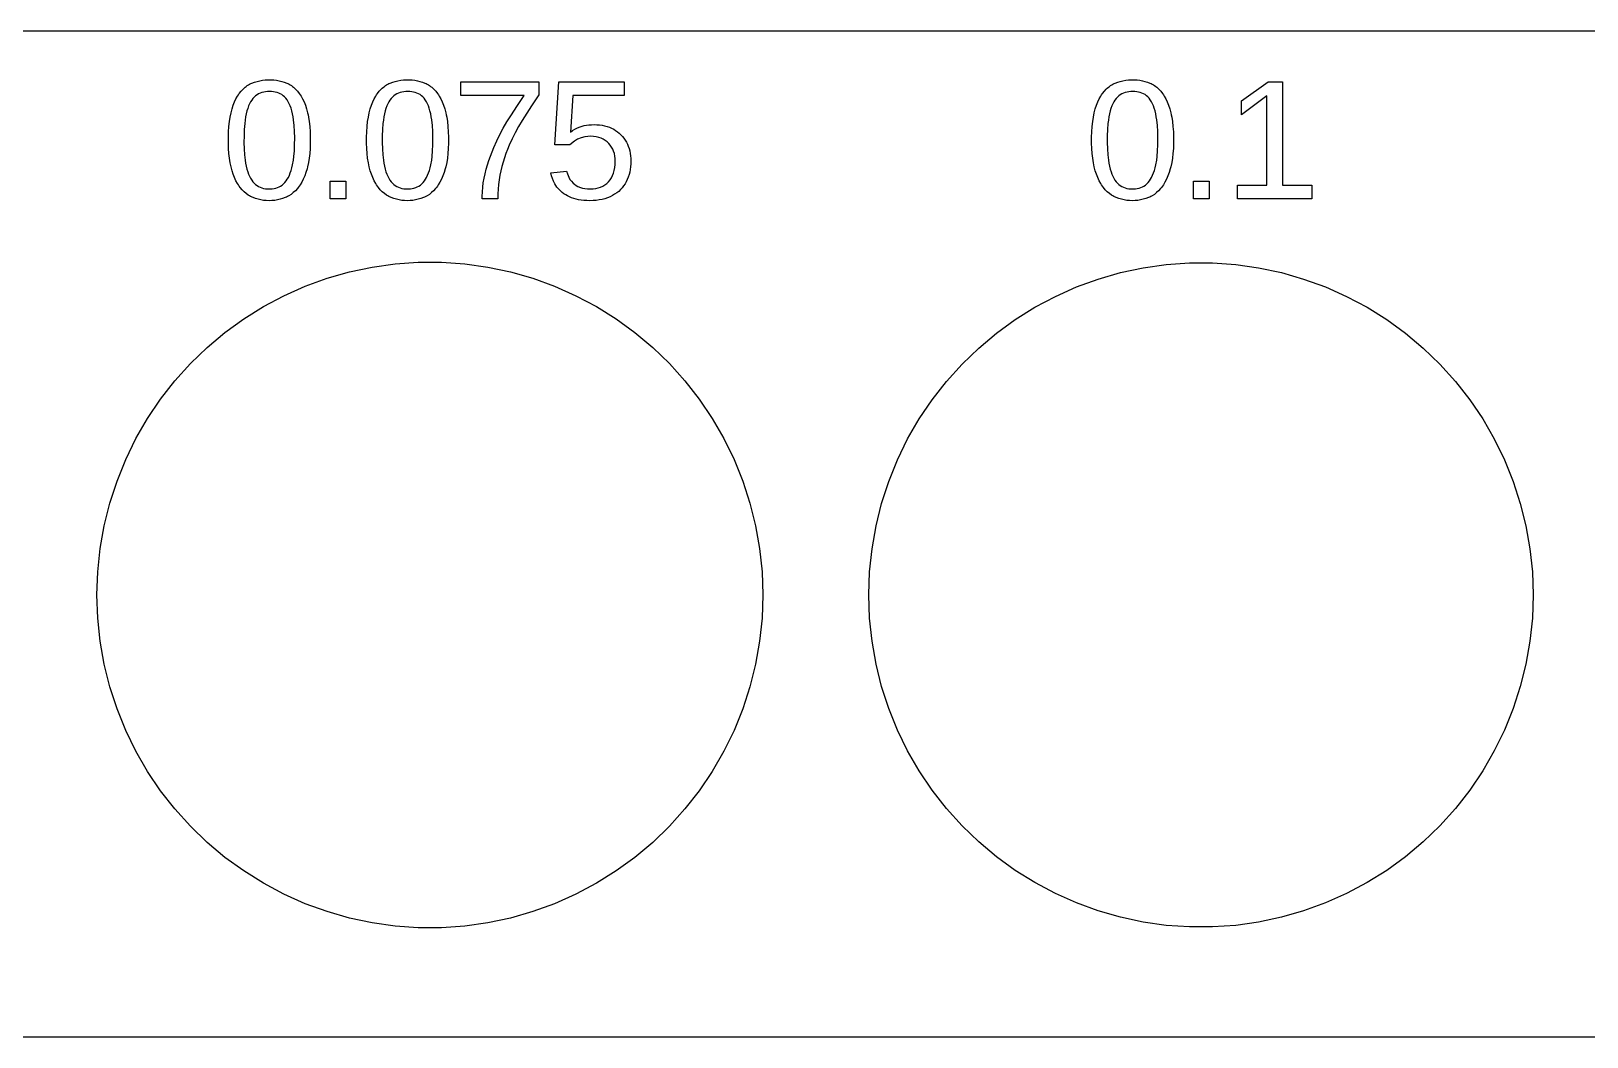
# Model space of a CAD drawing. Header units: metres. Extents: x -123 to 156, y -16 to 16.
# Drawn here: x -47.2 to 3.9, y -16.5 to 16.5 of the extents above; entities that cross this region are included whole.
import ezdxf

# ---------------------------------------------------------------- set-up
doc = ezdxf.new("R2010")
doc.units = ezdxf.units.M

msp = doc.modelspace()

# ---------------------------------------------------------------- linework, layer by layer
for p, q in [((155.66, 16.5), (-122.66, 16.5)), ((-39.9379, 14.7959), (-39.8555, 14.8267)), ((-39.8555, 14.8267), (-39.7705, 14.8522)), ((-39.7705, 14.8522), (-39.683, 14.8727)), ((-39.683, 14.8727), (-39.5932, 14.888)), ((-39.5932, 14.888), (-39.501, 14.8982)), ((-39.501, 14.8982), (-39.4064, 14.9034)), ((-39.4064, 14.9034), (-39.3123, 14.9034)), ((-39.3123, 14.9034), (-39.2218, 14.8982)), ((-39.2218, 14.8982), (-39.1333, 14.888)), ((-39.1333, 14.888), (-39.0466, 14.8727)), ((-39.0466, 14.8727), (-38.9618, 14.8522)), ((-38.9618, 14.8522), (-38.8789, 14.8267)), ((-38.8789, 14.8267), (-38.7981, 14.7959)), ((-35.4027, 14.7959), (-35.3204, 14.8267)), ((-35.3204, 14.8267), (-35.2353, 14.8522)), ((-35.2353, 14.8522), (-35.1479, 14.8727)), ((-35.1479, 14.8727), (-35.0581, 14.888)), ((-35.0581, 14.888), (-34.9658, 14.8982)), ((-34.9658, 14.8982), (-34.8712, 14.9034)), ((-34.8712, 14.9034), (-34.7771, 14.9034)), ((-34.7771, 14.9034), (-34.6866, 14.8982)), ((-34.6866, 14.8982), (-34.5981, 14.888)), ((-34.5981, 14.888), (-34.5114, 14.8727)), ((-34.5114, 14.8727), (-34.4267, 14.8522)), ((-34.4267, 14.8522), (-34.3438, 14.8267)), ((-34.3438, 14.8267), (-34.263, 14.7959)), ((-33.0886, 14.392), (-33.0886, 14.84)), ((-33.0886, 14.84), (-30.5286, 14.84)), ((-30.5286, 14.84), (-30.5286, 14.411)), ((-30.0002, 12.773), (-29.8722, 14.84)), ((-29.8722, 14.84), (-27.7232, 14.84)), ((-27.7232, 14.84), (-27.7232, 14.392)), ((-11.6135, 14.7959), (-11.5311, 14.8267)), ((-11.5311, 14.8267), (-11.4461, 14.8522)), ((-11.4461, 14.8522), (-11.3586, 14.8727)), ((-11.3586, 14.8727), (-11.2688, 14.888)), ((-11.2688, 14.888), (-11.1766, 14.8982)), ((-11.1766, 14.8982), (-11.082, 14.9034)), ((-11.082, 14.9034), (-10.9878, 14.9034)), ((-10.9878, 14.9034), (-10.8974, 14.8982)), ((-10.8974, 14.8982), (-10.8088, 14.888)), ((-10.8088, 14.888), (-10.7222, 14.8727)), ((-10.7222, 14.8727), (-10.6374, 14.8522)), ((-10.6374, 14.8522), (-10.5545, 14.8267)), ((-10.5545, 14.8267), (-10.4737, 14.7959)), ((-7.46863, 14.214), (-6.59563, 14.84)), ((-6.59563, 14.84), (-6.12462, 14.84)), ((-6.12462, 14.84), (-6.12462, 11.448)), ((-40.4625, 14.2769), (-40.4108, 14.3698)), ((-40.4108, 14.3698), (-40.3833, 14.413)), ((-40.3833, 14.413), (-40.3548, 14.4541)), ((-40.3548, 14.4541), (-40.2946, 14.53)), ((-40.2946, 14.53), (-40.2306, 14.5984)), ((-40.2306, 14.5984), (-40.1972, 14.6298)), ((-40.1972, 14.6298), (-40.1629, 14.6592)), ((-40.1629, 14.6592), (-40.1277, 14.6867)), ((-40.1277, 14.6867), (-40.0916, 14.7124)), ((-40.0916, 14.7124), (-40.0545, 14.7361)), ((-40.0545, 14.7361), (-40.0166, 14.7579)), ((-40.0166, 14.7579), (-39.9777, 14.7778)), ((-39.9777, 14.7778), (-39.9379, 14.7959)), ((-39.8649, 14.3382), (-39.9077, 14.2918)), ((-39.8194, 14.3788), (-39.8649, 14.3382)), ((-39.7711, 14.4134), (-39.8194, 14.3788)), ((-39.7202, 14.442), (-39.7711, 14.4134)), ((-39.6665, 14.4658), (-39.7202, 14.442)), ((-39.6101, 14.4853), (-39.6665, 14.4658)), ((-39.5509, 14.5005), (-39.6101, 14.4853)), ((-39.4891, 14.5113), (-39.5509, 14.5005)), ((-39.4245, 14.5178), (-39.4891, 14.5113)), ((-39.3572, 14.52), (-39.4245, 14.5178)), ((-39.2934, 14.5179), (-39.3572, 14.52)), ((-39.2318, 14.5116), (-39.2934, 14.5179)), ((-39.1727, 14.501), (-39.2318, 14.5116)), ((-39.1158, 14.4862), (-39.1727, 14.501)), ((-39.0614, 14.4672), (-39.1158, 14.4862)), ((-39.0092, 14.444), (-39.0614, 14.4672)), ((-38.9595, 14.4157), (-39.0092, 14.444)), ((-38.9124, 14.3813), (-38.9595, 14.4157)), ((-38.8679, 14.341), (-38.9124, 14.3813)), ((-38.8261, 14.2947), (-38.8679, 14.341)), ((-38.7868, 14.2423), (-38.8261, 14.2947)), ((-38.7981, 14.7959), (-38.7589, 14.7778)), ((-38.7589, 14.7778), (-38.7206, 14.7579)), ((-38.7206, 14.7579), (-38.6831, 14.7361)), ((-38.6831, 14.7361), (-38.6465, 14.7124)), ((-38.6465, 14.7124), (-38.6107, 14.6867)), ((-38.6107, 14.6867), (-38.5758, 14.6592)), ((-38.5758, 14.6592), (-38.5086, 14.5984)), ((-38.5086, 14.5984), (-38.4448, 14.53)), ((-38.4448, 14.53), (-38.3846, 14.4541)), ((-38.3846, 14.4541), (-38.356, 14.413)), ((-38.356, 14.413), (-38.3285, 14.3698)), ((-38.3285, 14.3698), (-38.2767, 14.2769)), ((-35.9273, 14.2769), (-35.8757, 14.3698)), ((-35.8757, 14.3698), (-35.8482, 14.413)), ((-35.8482, 14.413), (-35.8197, 14.4541)), ((-35.8197, 14.4541), (-35.7594, 14.53)), ((-35.7594, 14.53), (-35.6954, 14.5984)), ((-35.6954, 14.5984), (-35.662, 14.6298)), ((-35.662, 14.6298), (-35.6277, 14.6592)), ((-35.6277, 14.6592), (-35.5925, 14.6867)), ((-35.5925, 14.6867), (-35.5564, 14.7124)), ((-35.5564, 14.7124), (-35.5194, 14.7361)), ((-35.5194, 14.7361), (-35.4814, 14.7579)), ((-35.4814, 14.7579), (-35.4425, 14.7778)), ((-35.4425, 14.7778), (-35.4027, 14.7959)), ((-35.3298, 14.3382), (-35.3726, 14.2918)), ((-35.2843, 14.3788), (-35.3298, 14.3382)), ((-35.236, 14.4134), (-35.2843, 14.3788)), ((-35.185, 14.442), (-35.236, 14.4134)), ((-35.1313, 14.4658), (-35.185, 14.442)), ((-35.0749, 14.4853), (-35.1313, 14.4658)), ((-35.0158, 14.5005), (-35.0749, 14.4853)), ((-34.9539, 14.5113), (-35.0158, 14.5005)), ((-34.8893, 14.5178), (-34.9539, 14.5113)), ((-34.822, 14.52), (-34.8893, 14.5178)), ((-34.7582, 14.5179), (-34.822, 14.52)), ((-34.6967, 14.5116), (-34.7582, 14.5179)), ((-34.6375, 14.501), (-34.6967, 14.5116)), ((-34.5807, 14.4862), (-34.6375, 14.501)), ((-34.5262, 14.4672), (-34.5807, 14.4862)), ((-34.474, 14.444), (-34.5262, 14.4672)), ((-34.4243, 14.4157), (-34.474, 14.444)), ((-34.3772, 14.3813), (-34.4243, 14.4157)), ((-34.3328, 14.341), (-34.3772, 14.3813)), ((-34.2909, 14.2947), (-34.3328, 14.341)), ((-34.2517, 14.2423), (-34.2909, 14.2947)), ((-34.263, 14.7959), (-34.2238, 14.7778)), ((-34.2238, 14.7778), (-34.1854, 14.7579)), ((-34.1854, 14.7579), (-34.1479, 14.7361)), ((-34.1479, 14.7361), (-34.1113, 14.7124)), ((-34.1113, 14.7124), (-34.0755, 14.6867)), ((-34.0755, 14.6867), (-34.0406, 14.6592)), ((-34.0406, 14.6592), (-33.9734, 14.5984)), ((-33.9734, 14.5984), (-33.9096, 14.53)), ((-33.9096, 14.53), (-33.8494, 14.4541)), ((-33.8494, 14.4541), (-33.8208, 14.413)), ((-33.8208, 14.413), (-33.7934, 14.3698)), ((-33.7934, 14.3698), (-33.7416, 14.2769)), ((-31.0016, 14.392), (-33.0886, 14.392)), ((-31.2306, 14.0592), (-31.0016, 14.392)), ((-30.5286, 14.411), (-30.7663, 14.0519)), ((-29.4152, 14.392), (-29.4882, 13.187)), ((-27.7232, 14.392), (-29.4152, 14.392)), ((-12.1381, 14.2769), (-12.0864, 14.3698)), ((-12.0864, 14.3698), (-12.0589, 14.413)), ((-12.0589, 14.413), (-12.0304, 14.4541)), ((-12.0304, 14.4541), (-11.9701, 14.53)), ((-11.9701, 14.53), (-11.9061, 14.5984)), ((-11.9061, 14.5984), (-11.8728, 14.6298)), ((-11.8728, 14.6298), (-11.8385, 14.6592)), ((-11.8385, 14.6592), (-11.8033, 14.6867)), ((-11.8033, 14.6867), (-11.7671, 14.7124)), ((-11.7671, 14.7124), (-11.7301, 14.7361)), ((-11.7301, 14.7361), (-11.6921, 14.7579)), ((-11.6921, 14.7579), (-11.6533, 14.7778)), ((-11.6533, 14.7778), (-11.6135, 14.7959)), ((-11.5405, 14.3382), (-11.5833, 14.2918)), ((-11.495, 14.3788), (-11.5405, 14.3382)), ((-11.4467, 14.4134), (-11.495, 14.3788)), ((-11.3958, 14.442), (-11.4467, 14.4134)), ((-11.3421, 14.4658), (-11.3958, 14.442)), ((-11.2857, 14.4853), (-11.3421, 14.4658)), ((-11.2265, 14.5005), (-11.2857, 14.4853)), ((-11.1647, 14.5113), (-11.2265, 14.5005)), ((-11.1001, 14.5178), (-11.1647, 14.5113)), ((-11.0328, 14.52), (-11.1001, 14.5178)), ((-10.9689, 14.5179), (-11.0328, 14.52)), ((-10.9074, 14.5116), (-10.9689, 14.5179)), ((-10.8483, 14.501), (-10.9074, 14.5116)), ((-10.7914, 14.4862), (-10.8483, 14.501)), ((-10.7369, 14.4672), (-10.7914, 14.4862)), ((-10.6848, 14.444), (-10.7369, 14.4672)), ((-10.6351, 14.4157), (-10.6848, 14.444)), ((-10.588, 14.3813), (-10.6351, 14.4157)), ((-10.5435, 14.341), (-10.588, 14.3813)), ((-10.5016, 14.2947), (-10.5435, 14.341)), ((-10.4624, 14.2423), (-10.5016, 14.2947)), ((-10.4737, 14.7959), (-10.4345, 14.7778)), ((-10.4345, 14.7778), (-10.3961, 14.7579)), ((-10.3961, 14.7579), (-10.3587, 14.7361)), ((-10.3587, 14.7361), (-10.322, 14.7124)), ((-10.322, 14.7124), (-10.2863, 14.6867)), ((-10.2863, 14.6867), (-10.2514, 14.6592)), ((-10.2514, 14.6592), (-10.1841, 14.5984)), ((-10.1841, 14.5984), (-10.1204, 14.53)), ((-10.1204, 14.53), (-10.0601, 14.4541)), ((-10.0601, 14.4541), (-10.0316, 14.413)), ((-10.0316, 14.413), (-10.0041, 14.3698)), ((-10.0041, 14.3698), (-9.9523, 14.2769)), ((-6.63663, 14.372), (-7.46863, 13.752)), ((-6.63663, 11.448), (-6.63663, 14.372)), ((-40.6543, 13.6809), (-40.6256, 13.8191)), ((-40.6256, 13.8191), (-40.5915, 13.9466)), ((-40.5915, 13.9466), (-40.5528, 14.0653)), ((-40.5528, 14.0653), (-40.5098, 14.1754)), ((-40.5098, 14.1754), (-40.4625, 14.2769)), ((-40.1267, 13.7882), (-40.1462, 13.689)), ((-40.1043, 13.8806), (-40.1267, 13.7882)), ((-40.0789, 13.966), (-40.1043, 13.8806)), ((-40.0506, 14.0445), (-40.0789, 13.966)), ((-40.0194, 14.1162), (-40.0506, 14.0445)), ((-39.9852, 14.181), (-40.0194, 14.1162)), ((-39.9478, 14.2393), (-39.9852, 14.181)), ((-39.9077, 14.2918), (-39.9478, 14.2393)), ((-38.7502, 14.184), (-38.7868, 14.2423)), ((-38.7163, 14.1192), (-38.7502, 14.184)), ((-38.6853, 14.0474), (-38.7163, 14.1192)), ((-38.6572, 13.9688), (-38.6853, 14.0474)), ((-38.632, 13.8831), (-38.6572, 13.9688)), ((-38.6096, 13.7905), (-38.632, 13.8831)), ((-38.5902, 13.691), (-38.6096, 13.7905)), ((-38.2767, 14.2769), (-38.2292, 14.1754)), ((-38.2292, 14.1754), (-38.186, 14.0653)), ((-38.186, 14.0653), (-38.147, 13.9466)), ((-38.147, 13.9466), (-38.1124, 13.8191)), ((-38.1124, 13.8191), (-38.0971, 13.7514)), ((-36.1191, 13.6809), (-36.0905, 13.8191)), ((-36.0905, 13.8191), (-36.0563, 13.9466)), ((-36.0563, 13.9466), (-36.0177, 14.0653)), ((-36.0177, 14.0653), (-35.9747, 14.1754)), ((-35.9747, 14.1754), (-35.9273, 14.2769)), ((-35.5916, 13.7882), (-35.611, 13.689)), ((-35.5691, 13.8806), (-35.5916, 13.7882)), ((-35.5438, 13.966), (-35.5691, 13.8806)), ((-35.5155, 14.0445), (-35.5438, 13.966)), ((-35.4842, 14.1162), (-35.5155, 14.0445)), ((-35.45, 14.181), (-35.4842, 14.1162)), ((-35.4127, 14.2393), (-35.45, 14.181)), ((-35.3726, 14.2918), (-35.4127, 14.2393)), ((-34.215, 14.184), (-34.2517, 14.2423)), ((-34.1811, 14.1192), (-34.215, 14.184)), ((-34.1501, 14.0474), (-34.1811, 14.1192)), ((-34.122, 13.9688), (-34.1501, 14.0474)), ((-34.0968, 13.8831), (-34.122, 13.9688)), ((-34.0745, 13.7905), (-34.0968, 13.8831)), ((-34.055, 13.691), (-34.0745, 13.7905)), ((-33.7416, 14.2769), (-33.6941, 14.1754)), ((-33.6941, 14.1754), (-33.6508, 14.0653)), ((-33.6508, 14.0653), (-33.6119, 13.9466)), ((-33.6119, 13.9466), (-33.5773, 13.8191)), ((-33.5773, 13.8191), (-33.562, 13.7514)), ((-31.4491, 13.7227), (-31.2306, 14.0592)), ((-30.7663, 14.0519), (-31.0716, 13.569)), ((-12.3298, 13.6809), (-12.3012, 13.8191)), ((-12.3012, 13.8191), (-12.2671, 13.9466)), ((-12.2671, 13.9466), (-12.2284, 14.0653)), ((-12.2284, 14.0653), (-12.1854, 14.1754)), ((-12.1854, 14.1754), (-12.1381, 14.2769)), ((-11.8023, 13.7882), (-11.8218, 13.689)), ((-11.7799, 13.8806), (-11.8023, 13.7882)), ((-11.7545, 13.966), (-11.7799, 13.8806)), ((-11.7262, 14.0445), (-11.7545, 13.966)), ((-11.695, 14.1162), (-11.7262, 14.0445)), ((-11.6608, 14.181), (-11.695, 14.1162)), ((-11.6234, 14.2393), (-11.6608, 14.181)), ((-11.5833, 14.2918), (-11.6234, 14.2393)), ((-10.4258, 14.184), (-10.4624, 14.2423)), ((-10.3919, 14.1192), (-10.4258, 14.184)), ((-10.3609, 14.0474), (-10.3919, 14.1192)), ((-10.3328, 13.9688), (-10.3609, 14.0474)), ((-10.3075, 13.8831), (-10.3328, 13.9688)), ((-10.2852, 13.7905), (-10.3075, 13.8831)), ((-10.2658, 13.691), (-10.2852, 13.7905)), ((-9.9523, 14.2769), (-9.9048, 14.1754)), ((-9.9048, 14.1754), (-9.86157, 14.0653)), ((-9.86157, 14.0653), (-9.82263, 13.9466)), ((-9.82263, 13.9466), (-9.78799, 13.8191)), ((-9.78799, 13.8191), (-9.77267, 13.7514)), ((-7.46863, 13.752), (-7.46863, 14.214)), ((-40.7057, 13.1989), (-40.6943, 13.3708)), ((-40.6943, 13.3708), (-40.6771, 13.5314)), ((-40.6771, 13.5314), (-40.6543, 13.6809)), ((-40.1908, 13.2773), (-40.1987, 13.0687)), ((-40.1762, 13.4666), (-40.1908, 13.2773)), ((-40.1627, 13.582), (-40.1762, 13.4666)), ((-40.1462, 13.689), (-40.1627, 13.582)), ((-38.5737, 13.584), (-38.5902, 13.691)), ((-38.5546, 13.4072), (-38.5737, 13.584)), ((-38.5422, 13.211), (-38.5546, 13.4072)), ((-38.0971, 13.7514), (-38.0833, 13.6809)), ((-38.0833, 13.6809), (-38.0599, 13.5314)), ((-38.0599, 13.5314), (-38.0424, 13.3708)), ((-38.0424, 13.3708), (-38.0307, 13.1989)), ((-36.1706, 13.1989), (-36.1591, 13.3708)), ((-36.1591, 13.3708), (-36.142, 13.5314)), ((-36.142, 13.5314), (-36.1191, 13.6809)), ((-35.6557, 13.2773), (-35.6635, 13.0687)), ((-35.641, 13.4666), (-35.6557, 13.2773)), ((-35.6275, 13.582), (-35.641, 13.4666)), ((-35.611, 13.689), (-35.6275, 13.582)), ((-34.0385, 13.584), (-34.055, 13.691)), ((-34.0194, 13.4072), (-34.0385, 13.584)), ((-34.007, 13.211), (-34.0194, 13.4072)), ((-33.562, 13.7514), (-33.5481, 13.6809)), ((-33.5481, 13.6809), (-33.5248, 13.5314)), ((-33.5248, 13.5314), (-33.5073, 13.3708)), ((-33.5073, 13.3708), (-33.4956, 13.1989)), ((-31.8045, 13.1059), (-31.6935, 13.3133)), ((-31.6935, 13.3133), (-31.5749, 13.5189)), ((-31.5749, 13.5189), (-31.4491, 13.7227)), ((-31.1908, 13.3671), (-31.3014, 13.1645)), ((-31.0716, 13.569), (-31.1908, 13.3671)), ((-29.4203, 13.2357), (-29.3445, 13.2807)), ((-29.3445, 13.2807), (-29.2608, 13.3222)), ((-29.2608, 13.3222), (-29.1692, 13.36)), ((-29.1692, 13.36), (-29.1032, 13.382)), ((-29.1032, 13.382), (-29.0333, 13.4)), ((-29.0333, 13.4), (-28.9595, 13.414)), ((-28.9595, 13.414), (-28.8817, 13.424)), ((-28.8817, 13.424), (-28.7999, 13.43)), ((-28.7999, 13.43), (-28.7142, 13.432)), ((-28.7142, 13.432), (-28.6228, 13.4296)), ((-28.6228, 13.4296), (-28.5344, 13.4223)), ((-28.5344, 13.4223), (-28.4492, 13.4102)), ((-28.4492, 13.4102), (-28.3671, 13.3933)), ((-28.3671, 13.3933), (-28.2881, 13.3716)), ((-28.2881, 13.3716), (-28.2122, 13.345)), ((-28.2122, 13.345), (-28.1394, 13.314)), ((-28.1394, 13.314), (-28.0703, 13.279)), ((-28.0703, 13.279), (-28.005, 13.24)), ((-12.3813, 13.1989), (-12.3699, 13.3708)), ((-12.3699, 13.3708), (-12.3527, 13.5314)), ((-12.3527, 13.5314), (-12.3298, 13.6809)), ((-11.8664, 13.2773), (-11.8743, 13.0687)), ((-11.8518, 13.4666), (-11.8664, 13.2773)), ((-11.8383, 13.582), (-11.8518, 13.4666)), ((-11.8218, 13.689), (-11.8383, 13.582)), ((-10.2493, 13.584), (-10.2658, 13.691)), ((-10.2301, 13.4072), (-10.2493, 13.584)), ((-10.2178, 13.211), (-10.2301, 13.4072)), ((-9.77267, 13.7514), (-9.75883, 13.6809)), ((-9.75883, 13.6809), (-9.73549, 13.5314)), ((-9.73549, 13.5314), (-9.71799, 13.3708)), ((-9.71799, 13.3708), (-9.70633, 13.1989)), ((-40.7115, 13.0158), (-40.7057, 13.1989)), ((-40.7115, 12.8282), (-40.7115, 13.0158)), ((-40.7057, 12.6522), (-40.7115, 12.8282)), ((-40.1987, 13.0687), (-40.1998, 12.8453)), ((-40.1998, 12.8453), (-40.1941, 12.636)), ((-38.5464, 12.5701), (-38.5378, 12.7736)), ((-38.5366, 12.9952), (-38.5422, 13.211)), ((-38.5378, 12.7736), (-38.5366, 12.9952)), ((-38.0249, 12.8286), (-38.0308, 12.6531)), ((-38.0307, 13.1989), (-38.0249, 13.0158)), ((-38.0249, 13.0158), (-38.0249, 12.8286)), ((-36.1763, 13.0158), (-36.1706, 13.1989)), ((-36.1763, 12.8282), (-36.1763, 13.0158)), ((-36.1706, 12.6522), (-36.1763, 12.8282)), ((-35.6635, 13.0687), (-35.6646, 12.8453)), ((-35.6646, 12.8453), (-35.6589, 12.636)), ((-34.0113, 12.5701), (-34.0027, 12.7736)), ((-34.0014, 12.9952), (-34.007, 13.211)), ((-34.0027, 12.7736), (-34.0014, 12.9952)), ((-33.4898, 12.8286), (-33.4957, 12.6531)), ((-33.4956, 13.1989), (-33.4898, 13.0158)), ((-33.4898, 13.0158), (-33.4898, 12.8286)), ((-32.0036, 12.6855), (-31.9079, 12.8966)), ((-31.9079, 12.8966), (-31.8045, 13.1059)), ((-31.4033, 12.9611), (-31.4966, 12.757)), ((-31.3014, 13.1645), (-31.4033, 12.9611)), ((-29.5102, 12.773), (-30.0002, 12.773)), ((-29.3564, 12.8936), (-29.5102, 12.773)), ((-29.4882, 13.187), (-29.4203, 13.2357)), ((-29.2524, 12.953), (-29.3564, 12.8936)), ((-29.1347, 13), (-29.2524, 12.953)), ((-29.0214, 13.0295), (-29.1347, 13)), ((-28.9154, 13.0442), (-29.0214, 13.0295)), ((-28.8202, 13.048), (-28.9154, 13.0442)), ((-28.7278, 13.0442), (-28.8202, 13.048)), ((-28.6405, 13.0327), (-28.7278, 13.0442)), ((-28.5583, 13.0137), (-28.6405, 13.0327)), ((-28.4812, 12.987), (-28.5583, 13.0137)), ((-28.4097, 12.9535), (-28.4812, 12.987)), ((-28.344, 12.914), (-28.4097, 12.9535)), ((-28.2841, 12.8685), (-28.344, 12.914)), ((-28.2302, 12.817), (-28.2841, 12.8685)), ((-28.1817, 12.7599), (-28.2302, 12.817)), ((-28.005, 13.24), (-27.9433, 13.197)), ((-27.9433, 13.197), (-27.8854, 13.15)), ((-27.8854, 13.15), (-27.8312, 13.099)), ((-27.8312, 13.099), (-27.7809, 13.0443)), ((-27.7809, 13.0443), (-27.7345, 12.9862)), ((-27.7345, 12.9862), (-27.6922, 12.9247)), ((-27.6922, 12.9247), (-27.6539, 12.8599)), ((-27.6539, 12.8599), (-27.6196, 12.7916)), ((-27.6196, 12.7916), (-27.5892, 12.72)), ((-12.3871, 13.0158), (-12.3813, 13.1989)), ((-12.3871, 12.8282), (-12.3871, 13.0158)), ((-12.3813, 12.6522), (-12.3871, 12.8282)), ((-11.8743, 13.0687), (-11.8754, 12.8453)), ((-11.8754, 12.8453), (-11.8697, 12.636)), ((-10.222, 12.5701), (-10.2134, 12.7736)), ((-10.2121, 12.9952), (-10.2178, 13.211)), ((-10.2134, 12.7736), (-10.2121, 12.9952)), ((-9.7005, 12.8286), (-9.70639, 12.6531)), ((-9.70633, 13.1989), (-9.7005, 13.0158)), ((-9.7005, 13.0158), (-9.7005, 12.8286)), ((-40.6943, 12.4861), (-40.7057, 12.6522)), ((-40.6771, 12.3299), (-40.6943, 12.4861)), ((-40.6543, 12.1837), (-40.6771, 12.3299)), ((-40.1941, 12.636), (-40.1815, 12.4443)), ((-40.1815, 12.4443), (-40.162, 12.2702)), ((-40.162, 12.2702), (-40.1452, 12.164)), ((-38.6052, 12.1137), (-38.5771, 12.2702)), ((-38.5771, 12.2702), (-38.5624, 12.3843)), ((-38.5624, 12.3843), (-38.5464, 12.5701)), ((-38.0603, 12.3316), (-38.0838, 12.1856)), ((-38.0426, 12.4874), (-38.0603, 12.3316)), ((-38.0308, 12.6531), (-38.0426, 12.4874)), ((-36.1591, 12.4861), (-36.1706, 12.6522)), ((-36.142, 12.3299), (-36.1591, 12.4861)), ((-36.1191, 12.1837), (-36.142, 12.3299)), ((-35.6589, 12.636), (-35.6463, 12.4443)), ((-35.6463, 12.4443), (-35.6268, 12.2702)), ((-35.6268, 12.2702), (-35.61, 12.164)), ((-34.0701, 12.1137), (-34.042, 12.2702)), ((-34.042, 12.2702), (-34.0273, 12.3843)), ((-34.0273, 12.3843), (-34.0113, 12.5701)), ((-33.5251, 12.3316), (-33.5487, 12.1856)), ((-33.5074, 12.4874), (-33.5251, 12.3316)), ((-33.4957, 12.6531), (-33.5074, 12.4874)), ((-32.2128, 12.1134), (-32.1669, 12.2579)), ((-32.1669, 12.2579), (-32.1168, 12.4014)), ((-32.1168, 12.4014), (-32.0623, 12.5439)), ((-32.0623, 12.5439), (-32.0036, 12.6855)), ((-31.6549, 12.3425), (-31.6989, 12.2019)), ((-31.6065, 12.4819), (-31.6549, 12.3425)), ((-31.5538, 12.62), (-31.6065, 12.4819)), ((-31.4966, 12.757), (-31.5538, 12.62)), ((-28.1392, 12.6975), (-28.1817, 12.7599)), ((-28.1027, 12.6299), (-28.1392, 12.6975)), ((-28.0722, 12.557), (-28.1027, 12.6299)), ((-28.0477, 12.4801), (-28.0722, 12.557)), ((-28.0302, 12.3995), (-28.0477, 12.4801)), ((-28.0197, 12.3151), (-28.0302, 12.3995)), ((-28.0162, 12.227), (-28.0197, 12.3151)), ((-27.5892, 12.72), (-27.5632, 12.6455)), ((-27.5632, 12.6455), (-27.542, 12.5685)), ((-27.542, 12.5685), (-27.5255, 12.4892)), ((-27.5255, 12.4892), (-27.5137, 12.4075)), ((-27.5137, 12.4075), (-27.5066, 12.3235)), ((-27.5066, 12.3235), (-27.5042, 12.237)), ((-12.3699, 12.4861), (-12.3813, 12.6522)), ((-12.3527, 12.3299), (-12.3699, 12.4861)), ((-12.3298, 12.1837), (-12.3527, 12.3299)), ((-11.8697, 12.636), (-11.8571, 12.4443)), ((-11.8571, 12.4443), (-11.8376, 12.2702)), ((-11.8376, 12.2702), (-11.8208, 12.164)), ((-10.2808, 12.1137), (-10.2527, 12.2702)), ((-10.2527, 12.2702), (-10.238, 12.3843)), ((-10.238, 12.3843), (-10.222, 12.5701)), ((-9.73584, 12.3316), (-9.75938, 12.1856)), ((-9.71817, 12.4874), (-9.73584, 12.3316)), ((-9.70639, 12.6531), (-9.71817, 12.4874)), ((-40.6256, 12.0474), (-40.6543, 12.1837)), ((-40.5915, 11.9208), (-40.6256, 12.0474)), ((-40.5529, 11.8026), (-40.5915, 11.9208)), ((-40.51, 11.6925), (-40.5529, 11.8026)), ((-40.1452, 12.164), (-40.1251, 12.065)), ((-40.1251, 12.065), (-40.1022, 11.9727)), ((-40.1022, 11.9727), (-40.0764, 11.887)), ((-40.0764, 11.887), (-40.0479, 11.808)), ((-40.0479, 11.808), (-40.0164, 11.7357)), ((-38.7427, 11.702), (-38.7097, 11.771)), ((-38.7097, 11.771), (-38.6795, 11.8467)), ((-38.6795, 11.8467), (-38.652, 11.929)), ((-38.652, 11.929), (-38.6272, 12.018)), ((-38.6272, 12.018), (-38.6052, 12.1137)), ((-38.2088, 11.7484), (-38.2547, 11.6422)), ((-38.1673, 11.8627), (-38.2088, 11.7484)), ((-38.1302, 11.985), (-38.1673, 11.8627)), ((-38.1133, 12.0494), (-38.1302, 11.985)), ((-38.0838, 12.1856), (-38.1133, 12.0494)), ((-36.0905, 12.0474), (-36.1191, 12.1837)), ((-36.0563, 11.9208), (-36.0905, 12.0474)), ((-36.0177, 11.8026), (-36.0563, 11.9208)), ((-35.9748, 11.6925), (-36.0177, 11.8026)), ((-35.61, 12.164), (-35.5899, 12.065)), ((-35.5899, 12.065), (-35.567, 11.9727)), ((-35.567, 11.9727), (-35.5413, 11.887)), ((-35.5413, 11.887), (-35.5127, 11.808)), ((-35.5127, 11.808), (-35.4813, 11.7357)), ((-34.2075, 11.702), (-34.1746, 11.771)), ((-34.1746, 11.771), (-34.1444, 11.8467)), ((-34.1444, 11.8467), (-34.1169, 11.929)), ((-34.1169, 11.929), (-34.0921, 12.018)), ((-34.0921, 12.018), (-34.0701, 12.1137)), ((-33.6737, 11.7484), (-33.7195, 11.6422)), ((-33.6322, 11.8627), (-33.6737, 11.7484)), ((-33.595, 11.985), (-33.6322, 11.8627)), ((-33.5781, 12.0494), (-33.595, 11.985)), ((-33.5487, 12.1856), (-33.5781, 12.0494)), ((-32.3222, 11.6744), (-32.2914, 11.8217)), ((-32.2914, 11.8217), (-32.2544, 11.968)), ((-32.2544, 11.968), (-32.2128, 12.1134)), ((-31.8039, 11.7718), (-31.8286, 11.6236)), ((-31.7736, 11.917), (-31.8039, 11.7718)), ((-31.7384, 12.06), (-31.7736, 11.917)), ((-31.6989, 12.2019), (-31.7384, 12.06)), ((-30.1282, 11.847), (-29.6162, 11.904)), ((-30.106, 11.7535), (-30.1282, 11.847)), ((-30.0772, 11.663), (-30.106, 11.7535)), ((-29.6162, 11.904), (-29.5879, 11.8119)), ((-29.5879, 11.8119), (-29.5429, 11.7045)), ((-28.1457, 11.684), (-28.1073, 11.7582)), ((-28.1073, 11.7582), (-28.0752, 11.839)), ((-28.0752, 11.839), (-28.0494, 11.9266)), ((-28.0494, 11.9266), (-28.031, 12.0205)), ((-28.031, 12.0205), (-28.0199, 12.1206)), ((-28.0199, 12.1206), (-28.0162, 12.227)), ((-27.5646, 11.791), (-27.5912, 11.71)), ((-27.5429, 11.8748), (-27.5646, 11.791)), ((-27.526, 11.9612), (-27.5429, 11.8748)), ((-27.5139, 12.0504), (-27.526, 11.9612)), ((-27.5066, 12.1423), (-27.5139, 12.0504)), ((-27.5042, 12.237), (-27.5066, 12.1423)), ((-12.3012, 12.0474), (-12.3298, 12.1837)), ((-12.2671, 11.9208), (-12.3012, 12.0474)), ((-12.2285, 11.8026), (-12.2671, 11.9208)), ((-12.1856, 11.6925), (-12.2285, 11.8026)), ((-11.8208, 12.164), (-11.8007, 12.065)), ((-11.8007, 12.065), (-11.7778, 11.9727)), ((-11.7778, 11.9727), (-11.752, 11.887)), ((-11.752, 11.887), (-11.7234, 11.808)), ((-11.7234, 11.808), (-11.692, 11.7357)), ((-10.4183, 11.702), (-10.3853, 11.771)), ((-10.3853, 11.771), (-10.3551, 11.8467)), ((-10.3551, 11.8467), (-10.3276, 11.929)), ((-10.3276, 11.929), (-10.3028, 12.018)), ((-10.3028, 12.018), (-10.2808, 12.1137)), ((-9.88443, 11.7484), (-9.93027, 11.6422)), ((-9.84293, 11.8627), (-9.88443, 11.7484)), ((-9.80577, 11.985), (-9.84293, 11.8627)), ((-9.78883, 12.0494), (-9.80577, 11.985)), ((-9.75938, 12.1856), (-9.78883, 12.0494)), ((-40.4628, 11.5905), (-40.51, 11.6925)), ((-40.4114, 11.4966), (-40.4628, 11.5905)), ((-40.384, 11.4527), (-40.4114, 11.4966)), ((-40.3557, 11.4108), (-40.384, 11.4527)), ((-40.3262, 11.371), (-40.3557, 11.4108)), ((-40.2644, 11.2973), (-40.3262, 11.371)), ((-40.1991, 11.2308), (-40.2644, 11.2973)), ((-40.1302, 11.1715), (-40.1991, 11.2308)), ((-40.0164, 11.7357), (-39.9822, 11.67)), ((-39.9822, 11.67), (-39.9452, 11.6106)), ((-39.9452, 11.6106), (-39.9056, 11.557)), ((-39.9056, 11.557), (-39.8634, 11.5092)), ((-39.8634, 11.5092), (-39.8186, 11.4673)), ((-39.8186, 11.4673), (-39.7712, 11.4312)), ((-39.7712, 11.4312), (-39.7212, 11.401)), ((-39.7212, 11.401), (-39.6683, 11.3762)), ((-39.6683, 11.3762), (-39.6131, 11.356)), ((-39.6131, 11.356), (-39.5554, 11.3402)), ((-39.5554, 11.3402), (-39.4954, 11.329)), ((-39.4954, 11.329), (-39.433, 11.3222)), ((-39.433, 11.3222), (-39.3682, 11.32)), ((-39.3682, 11.32), (-39.3364, 11.3206)), ((-39.3364, 11.3206), (-39.2746, 11.3251)), ((-39.2746, 11.3251), (-39.2148, 11.3341)), ((-39.2148, 11.3341), (-39.1571, 11.3475)), ((-39.1571, 11.3475), (-39.1016, 11.3656)), ((-39.1016, 11.3656), (-39.0481, 11.3881)), ((-39.0481, 11.3881), (-38.9967, 11.4154)), ((-38.9967, 11.4154), (-38.9477, 11.4485)), ((-38.9477, 11.4485), (-38.9014, 11.4875)), ((-38.9014, 11.4875), (-38.8577, 11.5324)), ((-38.8577, 11.5324), (-38.8167, 11.5831)), ((-38.8167, 11.5831), (-38.7784, 11.6396)), ((-38.7784, 11.6396), (-38.7427, 11.702)), ((-38.5137, 11.2637), (-38.5818, 11.2006)), ((-38.4491, 11.3341), (-38.5137, 11.2637)), ((-38.4182, 11.372), (-38.4491, 11.3341)), ((-38.3882, 11.412), (-38.4182, 11.372)), ((-38.3593, 11.454), (-38.3882, 11.412)), ((-38.3049, 11.5441), (-38.3593, 11.454)), ((-38.2547, 11.6422), (-38.3049, 11.5441)), ((-37.3678, 11), (-37.3678, 11.576)), ((-37.3678, 11.576), (-36.8558, 11.576)), ((-36.8558, 11.576), (-36.8558, 11)), ((-35.9277, 11.5905), (-35.9748, 11.6925)), ((-35.8762, 11.4966), (-35.9277, 11.5905)), ((-35.8489, 11.4527), (-35.8762, 11.4966)), ((-35.8205, 11.4108), (-35.8489, 11.4527)), ((-35.791, 11.371), (-35.8205, 11.4108)), ((-35.7292, 11.2973), (-35.791, 11.371)), ((-35.6639, 11.2308), (-35.7292, 11.2973)), ((-35.595, 11.1715), (-35.6639, 11.2308)), ((-35.4813, 11.7357), (-35.447, 11.67)), ((-35.447, 11.67), (-35.41, 11.6106)), ((-35.41, 11.6106), (-35.3705, 11.557)), ((-35.3705, 11.557), (-35.3283, 11.5092)), ((-35.3283, 11.5092), (-35.2835, 11.4673)), ((-35.2835, 11.4673), (-35.2361, 11.4312)), ((-35.2361, 11.4312), (-35.186, 11.401)), ((-35.186, 11.401), (-35.1332, 11.3762)), ((-35.1332, 11.3762), (-35.0779, 11.356)), ((-35.0779, 11.356), (-35.0203, 11.3402)), ((-35.0203, 11.3402), (-34.9603, 11.329)), ((-34.9603, 11.329), (-34.8978, 11.3222)), ((-34.8978, 11.3222), (-34.833, 11.32)), ((-34.833, 11.32), (-34.8013, 11.3206)), ((-34.8013, 11.3206), (-34.7394, 11.3251)), ((-34.7394, 11.3251), (-34.6796, 11.3341)), ((-34.6796, 11.3341), (-34.622, 11.3475)), ((-34.622, 11.3475), (-34.5664, 11.3656)), ((-34.5664, 11.3656), (-34.513, 11.3881)), ((-34.513, 11.3881), (-34.4615, 11.4154)), ((-34.4615, 11.4154), (-34.4125, 11.4485)), ((-34.4125, 11.4485), (-34.3662, 11.4875)), ((-34.3662, 11.4875), (-34.3225, 11.5324)), ((-34.3225, 11.5324), (-34.2815, 11.5831)), ((-34.2815, 11.5831), (-34.2432, 11.6396)), ((-34.2432, 11.6396), (-34.2075, 11.702)), ((-33.9785, 11.2637), (-34.0466, 11.2006)), ((-33.914, 11.3341), (-33.9785, 11.2637)), ((-33.883, 11.372), (-33.914, 11.3341)), ((-33.8531, 11.412), (-33.883, 11.372)), ((-33.8242, 11.454), (-33.8531, 11.412)), ((-33.7697, 11.5441), (-33.8242, 11.454)), ((-33.7195, 11.6422), (-33.7697, 11.5441)), ((-32.3777, 11.2269), (-32.3654, 11.377)), ((-32.3654, 11.377), (-32.3469, 11.5262)), ((-32.3469, 11.5262), (-32.3222, 11.6744)), ((-31.8616, 11.3179), (-31.8699, 11.1605)), ((-31.8479, 11.4722), (-31.8616, 11.3179)), ((-31.8286, 11.6236), (-31.8479, 11.4722)), ((-30.042, 11.5755), (-30.0772, 11.663)), ((-30.0002, 11.491), (-30.042, 11.5755)), ((-29.9681, 11.4368), (-30.0002, 11.491)), ((-29.9325, 11.385), (-29.9681, 11.4368)), ((-29.8935, 11.3355), (-29.9325, 11.385)), ((-29.8509, 11.2883), (-29.8935, 11.3355)), ((-29.8048, 11.2435), (-29.8509, 11.2883)), ((-29.7552, 11.201), (-29.8048, 11.2435)), ((-29.5429, 11.7045), (-29.5049, 11.6363)), ((-29.5049, 11.6363), (-29.4586, 11.5728)), ((-29.4586, 11.5728), (-29.4041, 11.514)), ((-29.4041, 11.514), (-29.3574, 11.4736)), ((-29.3574, 11.4736), (-29.3053, 11.4374)), ((-29.3053, 11.4374), (-29.2479, 11.4053)), ((-29.2479, 11.4053), (-29.1632, 11.369)), ((-29.1632, 11.369), (-29.0926, 11.3475)), ((-29.0926, 11.3475), (-29.0147, 11.3322)), ((-29.0147, 11.3322), (-28.9296, 11.3231)), ((-28.9296, 11.3231), (-28.8372, 11.32)), ((-28.8372, 11.32), (-28.7464, 11.3237)), ((-28.7464, 11.3237), (-28.66, 11.3347)), ((-28.66, 11.3347), (-28.5779, 11.3532)), ((-28.5779, 11.3532), (-28.5002, 11.379)), ((-28.5002, 11.379), (-28.427, 11.4125)), ((-28.427, 11.4125), (-28.3595, 11.453)), ((-28.3595, 11.453), (-28.2975, 11.5005)), ((-28.2975, 11.5005), (-28.2412, 11.555)), ((-28.2412, 11.555), (-28.1903, 11.6162)), ((-28.1903, 11.6162), (-28.1457, 11.684)), ((-27.9062, 11.2428), (-27.9698, 11.1919)), ((-27.8472, 11.298), (-27.9062, 11.2428)), ((-27.7929, 11.3575), (-27.8472, 11.298)), ((-27.7432, 11.4207), (-27.7929, 11.3575)), ((-27.6982, 11.4875), (-27.7432, 11.4207)), ((-27.6579, 11.558), (-27.6982, 11.4875)), ((-27.6222, 11.6322), (-27.6579, 11.558)), ((-27.5912, 11.71), (-27.6222, 11.6322)), ((-12.1384, 11.5905), (-12.1856, 11.6925)), ((-12.087, 11.4966), (-12.1384, 11.5905)), ((-12.0596, 11.4527), (-12.087, 11.4966)), ((-12.0312, 11.4108), (-12.0596, 11.4527)), ((-12.0018, 11.371), (-12.0312, 11.4108)), ((-11.94, 11.2973), (-12.0018, 11.371)), ((-11.8746, 11.2308), (-11.94, 11.2973)), ((-11.8058, 11.1715), (-11.8746, 11.2308)), ((-11.692, 11.7357), (-11.6578, 11.67)), ((-11.6578, 11.67), (-11.6208, 11.6106)), ((-11.6208, 11.6106), (-11.5812, 11.557)), ((-11.5812, 11.557), (-11.539, 11.5092)), ((-11.539, 11.5092), (-11.4942, 11.4673)), ((-11.4942, 11.4673), (-11.4468, 11.4312)), ((-11.4468, 11.4312), (-11.3968, 11.401)), ((-11.3968, 11.401), (-11.3439, 11.3762)), ((-11.3439, 11.3762), (-11.2887, 11.356)), ((-11.2887, 11.356), (-11.231, 11.3402)), ((-11.231, 11.3402), (-11.171, 11.329)), ((-11.171, 11.329), (-11.1086, 11.3222)), ((-11.1086, 11.3222), (-11.0438, 11.32)), ((-11.0438, 11.32), (-11.012, 11.3206)), ((-11.012, 11.3206), (-10.9501, 11.3251)), ((-10.9501, 11.3251), (-10.8904, 11.3341)), ((-10.8904, 11.3341), (-10.8327, 11.3475)), ((-10.8327, 11.3475), (-10.7771, 11.3656)), ((-10.7771, 11.3656), (-10.7237, 11.3881)), ((-10.7237, 11.3881), (-10.6723, 11.4154)), ((-10.6723, 11.4154), (-10.6233, 11.4485)), ((-10.6233, 11.4485), (-10.5769, 11.4875)), ((-10.5769, 11.4875), (-10.5333, 11.5324)), ((-10.5333, 11.5324), (-10.4923, 11.5831)), ((-10.4923, 11.5831), (-10.4539, 11.6396)), ((-10.4539, 11.6396), (-10.4183, 11.702)), ((-10.1893, 11.2637), (-10.2574, 11.2006)), ((-10.1247, 11.3341), (-10.1893, 11.2637)), ((-10.0938, 11.372), (-10.1247, 11.3341)), ((-10.0638, 11.412), (-10.0938, 11.372)), ((-10.0349, 11.454), (-10.0638, 11.412)), ((-9.98044, 11.5441), (-10.0349, 11.454)), ((-9.93027, 11.6422), (-9.98044, 11.5441)), ((-9.04335, 11), (-9.04335, 11.576)), ((-9.04335, 11.576), (-8.53137, 11.576)), ((-8.53137, 11.576), (-8.53137, 11)), ((-7.59662, 11), (-7.59662, 11.448)), ((-7.59662, 11.448), (-6.63663, 11.448)), ((-6.12462, 11.448), (-5.16463, 11.448)), ((-5.16463, 11.448), (-5.16463, 11)), ((-40.0577, 11.1194), (-40.1302, 11.1715)), ((-40.0202, 11.0961), (-40.0577, 11.1194)), ((-39.9817, 11.0746), (-40.0202, 11.0961)), ((-39.9022, 11.037), (-39.9817, 11.0746)), ((-39.8198, 11.0061), (-39.9022, 11.037)), ((-39.7352, 10.9809), (-39.8198, 11.0061)), ((-39.6484, 10.9613), (-39.7352, 10.9809)), ((-39.5595, 10.9472), (-39.6484, 10.9613)), ((-39.4684, 10.9388), (-39.5595, 10.9472)), ((-39.3752, 10.936), (-39.4684, 10.9388)), ((-39.2828, 10.9388), (-39.3752, 10.936)), ((-39.1922, 10.9472), (-39.2828, 10.9388)), ((-39.1034, 10.9613), (-39.1922, 10.9472)), ((-39.0165, 10.9809), (-39.1034, 10.9613)), ((-38.9314, 11.0061), (-39.0165, 10.9809)), ((-38.8482, 11.037), (-38.9314, 11.0061)), ((-38.8075, 11.0549), (-38.8482, 11.037)), ((-38.7676, 11.0746), (-38.8075, 11.0549)), ((-38.7287, 11.0962), (-38.7676, 11.0746)), ((-38.6535, 11.1447), (-38.7287, 11.0962)), ((-38.5818, 11.2006), (-38.6535, 11.1447)), ((-36.8558, 11), (-37.3678, 11)), ((-35.5226, 11.1194), (-35.595, 11.1715)), ((-35.485, 11.0961), (-35.5226, 11.1194)), ((-35.4466, 11.0746), (-35.485, 11.0961)), ((-35.367, 11.037), (-35.4466, 11.0746)), ((-35.2846, 11.0061), (-35.367, 11.037)), ((-35.2, 10.9809), (-35.2846, 11.0061)), ((-35.1133, 10.9613), (-35.2, 10.9809)), ((-35.0244, 10.9472), (-35.1133, 10.9613)), ((-34.9333, 10.9388), (-35.0244, 10.9472)), ((-34.84, 10.936), (-34.9333, 10.9388)), ((-34.7476, 10.9388), (-34.84, 10.936)), ((-34.657, 10.9472), (-34.7476, 10.9388)), ((-34.5683, 10.9613), (-34.657, 10.9472)), ((-34.4814, 10.9809), (-34.5683, 10.9613)), ((-34.3963, 11.0061), (-34.4814, 10.9809)), ((-34.313, 11.037), (-34.3963, 11.0061)), ((-34.2723, 11.0549), (-34.313, 11.037)), ((-34.2325, 11.0746), (-34.2723, 11.0549)), ((-34.1935, 11.0962), (-34.2325, 11.0746)), ((-34.1183, 11.1447), (-34.1935, 11.0962)), ((-34.0466, 11.2006), (-34.1183, 11.1447)), ((-32.3846, 11), (-32.3839, 11.0759)), ((-31.8726, 11), (-32.3846, 11)), ((-32.3839, 11.0759), (-32.3777, 11.2269)), ((-31.8699, 11.1605), (-31.8726, 11)), ((-29.702, 11.1611), (-29.7552, 11.201)), ((-29.6449, 11.1242), (-29.702, 11.1611)), ((-29.584, 11.0902), (-29.6449, 11.1242)), ((-29.5192, 11.0592), (-29.584, 11.0902)), ((-29.4506, 11.0311), (-29.5192, 11.0592)), ((-29.3782, 11.006), (-29.4506, 11.0311)), ((-29.3017, 10.9846), (-29.3782, 11.006)), ((-29.221, 10.9671), (-29.3017, 10.9846)), ((-29.136, 10.9535), (-29.221, 10.9671)), ((-29.0467, 10.9438), (-29.136, 10.9535)), ((-28.9531, 10.938), (-29.0467, 10.9438)), ((-28.8552, 10.936), (-28.9531, 10.938)), ((-28.7467, 10.9386), (-28.8552, 10.936)), ((-28.6427, 10.9466), (-28.7467, 10.9386)), ((-28.543, 10.9598), (-28.6427, 10.9466)), ((-28.4477, 10.9782), (-28.543, 10.9598)), ((-28.3567, 11.002), (-28.4477, 10.9782)), ((-28.2702, 11.031), (-28.3567, 11.002)), ((-28.1882, 11.0648), (-28.2702, 11.031)), ((-28.1108, 11.1029), (-28.1882, 11.0648)), ((-28.038, 11.1452), (-28.1108, 11.1029)), ((-27.9698, 11.1919), (-28.038, 11.1452)), ((-11.7333, 11.1194), (-11.8058, 11.1715)), ((-11.6958, 11.0961), (-11.7333, 11.1194)), ((-11.6573, 11.0746), (-11.6958, 11.0961)), ((-11.5778, 11.037), (-11.6573, 11.0746)), ((-11.4953, 11.0061), (-11.5778, 11.037)), ((-11.4108, 10.9809), (-11.4953, 11.0061)), ((-11.324, 10.9613), (-11.4108, 10.9809)), ((-11.2351, 10.9472), (-11.324, 10.9613)), ((-11.144, 10.9388), (-11.2351, 10.9472)), ((-11.0508, 10.936), (-11.144, 10.9388)), ((-10.9583, 10.9388), (-11.0508, 10.936)), ((-10.8678, 10.9472), (-10.9583, 10.9388)), ((-10.779, 10.9613), (-10.8678, 10.9472)), ((-10.6921, 10.9809), (-10.779, 10.9613)), ((-10.607, 11.0061), (-10.6921, 10.9809)), ((-10.5238, 11.037), (-10.607, 11.0061)), ((-10.483, 11.0549), (-10.5238, 11.037)), ((-10.4432, 11.0746), (-10.483, 11.0549)), ((-10.4043, 11.0962), (-10.4432, 11.0746)), ((-10.329, 11.1447), (-10.4043, 11.0962)), ((-10.2574, 11.2006), (-10.329, 11.1447)), ((-8.53137, 11), (-9.04335, 11)), ((-5.16463, 11), (-7.59662, 11)), ((-36.743, 8.60048), (-35.9971, 8.75902)), ((-35.9971, 8.75902), (-35.242, 8.86514)), ((-35.242, 8.86514), (-34.4813, 8.91833)), ((-34.4813, 8.91833), (-33.7187, 8.91833)), ((-33.7187, 8.91833), (-32.958, 8.86514)), ((-32.958, 8.86514), (-32.2029, 8.75902)), ((-32.2029, 8.75902), (-31.457, 8.60048)), ((-11.4369, 8.57622), (-10.6927, 8.73439)), ((-10.6927, 8.73439), (-9.93935, 8.84029)), ((-9.93935, 8.84029), (-9.18039, 8.89336)), ((-9.18039, 8.89336), (-8.41959, 8.89336)), ((-8.41959, 8.89336), (-7.66063, 8.84029)), ((-7.66063, 8.84029), (-6.90723, 8.73439)), ((-6.90723, 8.73439), (-6.16304, 8.57622)), ((-38.1926, 8.12947), (-37.476, 8.39029)), ((-37.476, 8.39029), (-36.743, 8.60048)), ((-31.457, 8.60048), (-30.724, 8.39029)), ((-30.724, 8.39029), (-30.0074, 8.12947)), ((-12.8832, 8.10629), (-12.1683, 8.3665)), ((-12.1683, 8.3665), (-11.4369, 8.57622)), ((-6.16304, 8.57622), (-5.43172, 8.3665)), ((-5.43172, 8.3665), (-4.71678, 8.10629)), ((-39.5625, 7.46132), (-38.8892, 7.81932)), ((-38.8892, 7.81932), (-38.1926, 8.12947)), ((-30.0074, 8.12947), (-29.3108, 7.81932)), ((-29.3108, 7.81932), (-28.6375, 7.46132)), ((-14.25, 7.43967), (-13.5782, 7.79684)), ((-13.5782, 7.79684), (-12.8832, 8.10629)), ((-4.71678, 8.10629), (-4.02174, 7.79684)), ((-4.02174, 7.79684), (-3.34999, 7.43967)), ((-40.2092, 7.05722), (-39.5625, 7.46132)), ((-28.6375, 7.46132), (-27.9908, 7.05722)), ((-14.8952, 7.0365), (-14.25, 7.43967)), ((-3.34999, 7.43967), (-2.70479, 7.0365)), ((-40.8261, 6.60901), (-40.2092, 7.05722)), ((-27.9908, 7.05722), (-27.3739, 6.60901)), ((-15.5107, 6.58931), (-14.8952, 7.0365)), ((-2.70479, 7.0365), (-2.08928, 6.58931)), ((-41.4102, 6.11885), (-40.8261, 6.60901)), ((-27.3739, 6.60901), (-26.7897, 6.11885)), ((-16.0935, 6.10027), (-15.5107, 6.58931)), ((-2.08928, 6.58931), (-1.50647, 6.10027)), ((-41.9588, 5.58914), (-41.4102, 6.11885)), ((-26.7897, 6.11885), (-26.2412, 5.58914)), ((-16.6408, 5.57176), (-16.0935, 6.10027)), ((-1.50647, 6.10027), (-0.9592, 5.57176)), ((-42.469, 5.02245), (-41.9588, 5.58914)), ((-26.2412, 5.58914), (-25.731, 5.02245)), ((-17.1499, 5.00638), (-16.6408, 5.57176)), ((-0.9592, 5.57176), (-0.4501, 5.00638)), ((-42.9385, 4.42154), (-42.469, 5.02245)), ((-25.731, 5.02245), (-25.2615, 4.42154)), ((-17.6183, 4.40685), (-17.1499, 5.00638)), ((-0.4501, 5.00638), (0.01828, 4.40685)), ((-43.3649, 3.78937), (-42.9385, 4.42154)), ((-25.2615, 4.42154), (-24.8351, 3.78937)), ((-18.0437, 3.77611), (-17.6183, 4.40685)), ((0.01828, 4.40685), (0.44371, 3.77611)), ((-43.7462, 3.12897), (-43.3649, 3.78937)), ((-24.8351, 3.78937), (-24.4538, 3.12897)), ((-18.4241, 3.11723), (-18.0437, 3.77611)), ((0.44371, 3.77611), (0.82411, 3.11723)), ((-44.0805, 2.44359), (-43.7462, 3.12897)), ((-24.4538, 3.12897), (-24.1195, 2.44359)), ((-18.7576, 2.43343), (-18.4241, 3.11723)), ((0.82411, 3.11723), (1.15764, 2.43343)), ((-44.3661, 1.73656), (-44.0805, 2.44359)), ((-24.1195, 2.44359), (-23.8339, 1.73656)), ((-19.0426, 1.72801), (-18.7576, 2.43343)), ((1.15764, 2.43343), (1.44264, 1.72801)), ((-44.6018, 1.01134), (-44.3661, 1.73656)), ((-23.8339, 1.73656), (-23.5982, 1.01134)), ((-19.2777, 1.00444), (-19.0426, 1.72801)), ((1.44264, 1.72801), (1.67773, 1.00444)), ((-44.7862, 0.27142), (-44.6018, 1.01134)), ((-23.5982, 1.01134), (-23.4137, 0.27142)), ((-19.4618, 0.26623), (-19.2777, 1.00444)), ((1.67773, 1.00444), (1.8618, 0.26623)), ((-44.9187, -0.47952), (-44.7862, 0.27142)), ((-23.4137, 0.27142), (-23.2813, -0.47952)), ((-19.5939, -0.483), (-19.4618, 0.26623)), ((1.8618, 0.26623), (1.99391, -0.483)), ((-44.9984, -1.2379), (-44.9187, -0.47952)), ((-23.2813, -0.47952), (-23.2016, -1.2379)), ((-19.6734, -1.23964), (-19.5939, -0.483)), ((1.99391, -0.483), (2.07344, -1.23964)), ((-45.025, -1.99998), (-44.9984, -1.2379)), ((-23.2016, -1.2379), (-23.175, -2)), ((-19.7, -1.99998), (-19.6734, -1.23964)), ((2.07344, -1.23964), (2.09999, -2)), ((-44.9984, -2.76208), (-45.025, -1.99998)), ((-23.175, -2), (-23.2016, -2.76208)), ((-19.6734, -2.76035), (-19.7, -1.99998)), ((2.09999, -2), (2.07344, -2.76035)), ((-44.9187, -3.52046), (-44.9984, -2.76208)), ((-23.2016, -2.76208), (-23.2813, -3.52046)), ((-19.5939, -3.51698), (-19.6734, -2.76035)), ((2.07344, -2.76035), (1.99391, -3.51698)), ((-44.7862, -4.27142), (-44.9187, -3.52046)), ((-23.2813, -3.52046), (-23.4137, -4.27142)), ((-19.4618, -4.26624), (-19.5939, -3.51698)), ((1.99391, -3.51698), (1.8618, -4.26624)), ((-44.6018, -5.01134), (-44.7862, -4.27142)), ((-23.4137, -4.27142), (-23.5982, -5.01134)), ((-19.2777, -5.00444), (-19.4618, -4.26624)), ((1.8618, -4.26624), (1.67773, -5.00444)), ((-44.3661, -5.73656), (-44.6018, -5.01134)), ((-23.5982, -5.01134), (-23.8339, -5.73656)), ((-19.0426, -5.72801), (-19.2777, -5.00444)), ((1.67773, -5.00444), (1.44264, -5.72801)), ((-44.0805, -6.44359), (-44.3661, -5.73656)), ((-23.8339, -5.73656), (-24.1195, -6.44359)), ((-18.7576, -6.43343), (-19.0426, -5.72801)), ((1.44264, -5.72801), (1.15764, -6.43343)), ((-43.7462, -7.12897), (-44.0805, -6.44359)), ((-24.1195, -6.44359), (-24.4538, -7.12897)), ((-18.4241, -7.11723), (-18.7576, -6.43343)), ((1.15764, -6.43343), (0.82411, -7.11723)), ((-43.3649, -7.78937), (-43.7462, -7.12897)), ((-24.4538, -7.12897), (-24.8351, -7.78937)), ((-18.0437, -7.77611), (-18.4241, -7.11723)), ((0.82411, -7.11723), (0.44371, -7.77611)), ((-42.9385, -8.42154), (-43.3649, -7.78937)), ((-24.8351, -7.78937), (-25.2615, -8.42154)), ((-17.6183, -8.40685), (-18.0437, -7.77611)), ((0.44371, -7.77611), (0.01828, -8.40685)), ((-42.469, -9.02245), (-42.9385, -8.42154)), ((-25.2615, -8.42154), (-25.731, -9.02245)), ((-17.1499, -9.00638), (-17.6183, -8.40685)), ((0.01828, -8.40685), (-0.4501, -9.00638)), ((-41.9588, -9.58914), (-42.469, -9.02245)), ((-25.731, -9.02245), (-26.2412, -9.58914)), ((-16.6408, -9.57176), (-17.1499, -9.00638)), ((-0.4501, -9.00638), (-0.9592, -9.57176)), ((-41.4102, -10.1189), (-41.9588, -9.58914)), ((-26.2412, -9.58914), (-26.7897, -10.1189)), ((-16.0935, -10.1003), (-16.6408, -9.57176)), ((-0.9592, -9.57176), (-1.50647, -10.1003)), ((-40.8261, -10.609), (-41.4102, -10.1189)), ((-26.7897, -10.1189), (-27.3739, -10.609)), ((-15.5107, -10.5893), (-16.0935, -10.1003)), ((-1.50647, -10.1003), (-2.08928, -10.5893)), ((-40.2092, -11.0572), (-40.8261, -10.609)), ((-27.3739, -10.609), (-27.9908, -11.0572)), ((-14.8952, -11.0365), (-15.5107, -10.5893)), ((-2.08928, -10.5893), (-2.70479, -11.0365)), ((-39.5625, -11.4613), (-40.2092, -11.0572)), ((-27.9908, -11.0572), (-28.6375, -11.4613)), ((-14.25, -11.4397), (-14.8952, -11.0365)), ((-2.70479, -11.0365), (-3.34999, -11.4397)), ((-38.8892, -11.8193), (-39.5625, -11.4613)), ((-28.6375, -11.4613), (-29.3108, -11.8193)), ((-13.5782, -11.7968), (-14.25, -11.4397)), ((-3.34999, -11.4397), (-4.02174, -11.7968)), ((-38.1926, -12.1295), (-38.8892, -11.8193)), ((-37.476, -12.3903), (-38.1926, -12.1295)), ((-30.0074, -12.1295), (-30.724, -12.3903)), ((-29.3108, -11.8193), (-30.0074, -12.1295)), ((-12.8832, -12.1063), (-13.5782, -11.7968)), ((-12.1683, -12.3665), (-12.8832, -12.1063)), ((-4.71678, -12.1063), (-5.43172, -12.3665)), ((-4.02174, -11.7968), (-4.71678, -12.1063)), ((-36.743, -12.6005), (-37.476, -12.3903)), ((-35.9971, -12.759), (-36.743, -12.6005)), ((-35.242, -12.8651), (-35.9971, -12.759)), ((-32.2029, -12.759), (-32.958, -12.8651)), ((-31.457, -12.6005), (-32.2029, -12.759)), ((-30.724, -12.3903), (-31.457, -12.6005)), ((-11.4369, -12.5762), (-12.1683, -12.3665)), ((-10.6927, -12.7344), (-11.4369, -12.5762)), ((-9.93935, -12.8403), (-10.6927, -12.7344)), ((-6.90723, -12.7344), (-7.66063, -12.8403)), ((-6.16304, -12.5762), (-6.90723, -12.7344)), ((-5.43172, -12.3665), (-6.16304, -12.5762)), ((-34.4813, -12.9183), (-35.242, -12.8651)), ((-33.7187, -12.9183), (-34.4813, -12.9183)), ((-32.958, -12.8651), (-33.7187, -12.9183)), ((-9.18039, -12.8934), (-9.93935, -12.8403)), ((-8.41959, -12.8934), (-9.18039, -12.8934)), ((-7.66063, -12.8403), (-8.41959, -12.8934)), ((-122.66, -16.5), (155.66, -16.5))]:
    msp.add_line(p, q)

doc.saveas('drawing.dxf')
